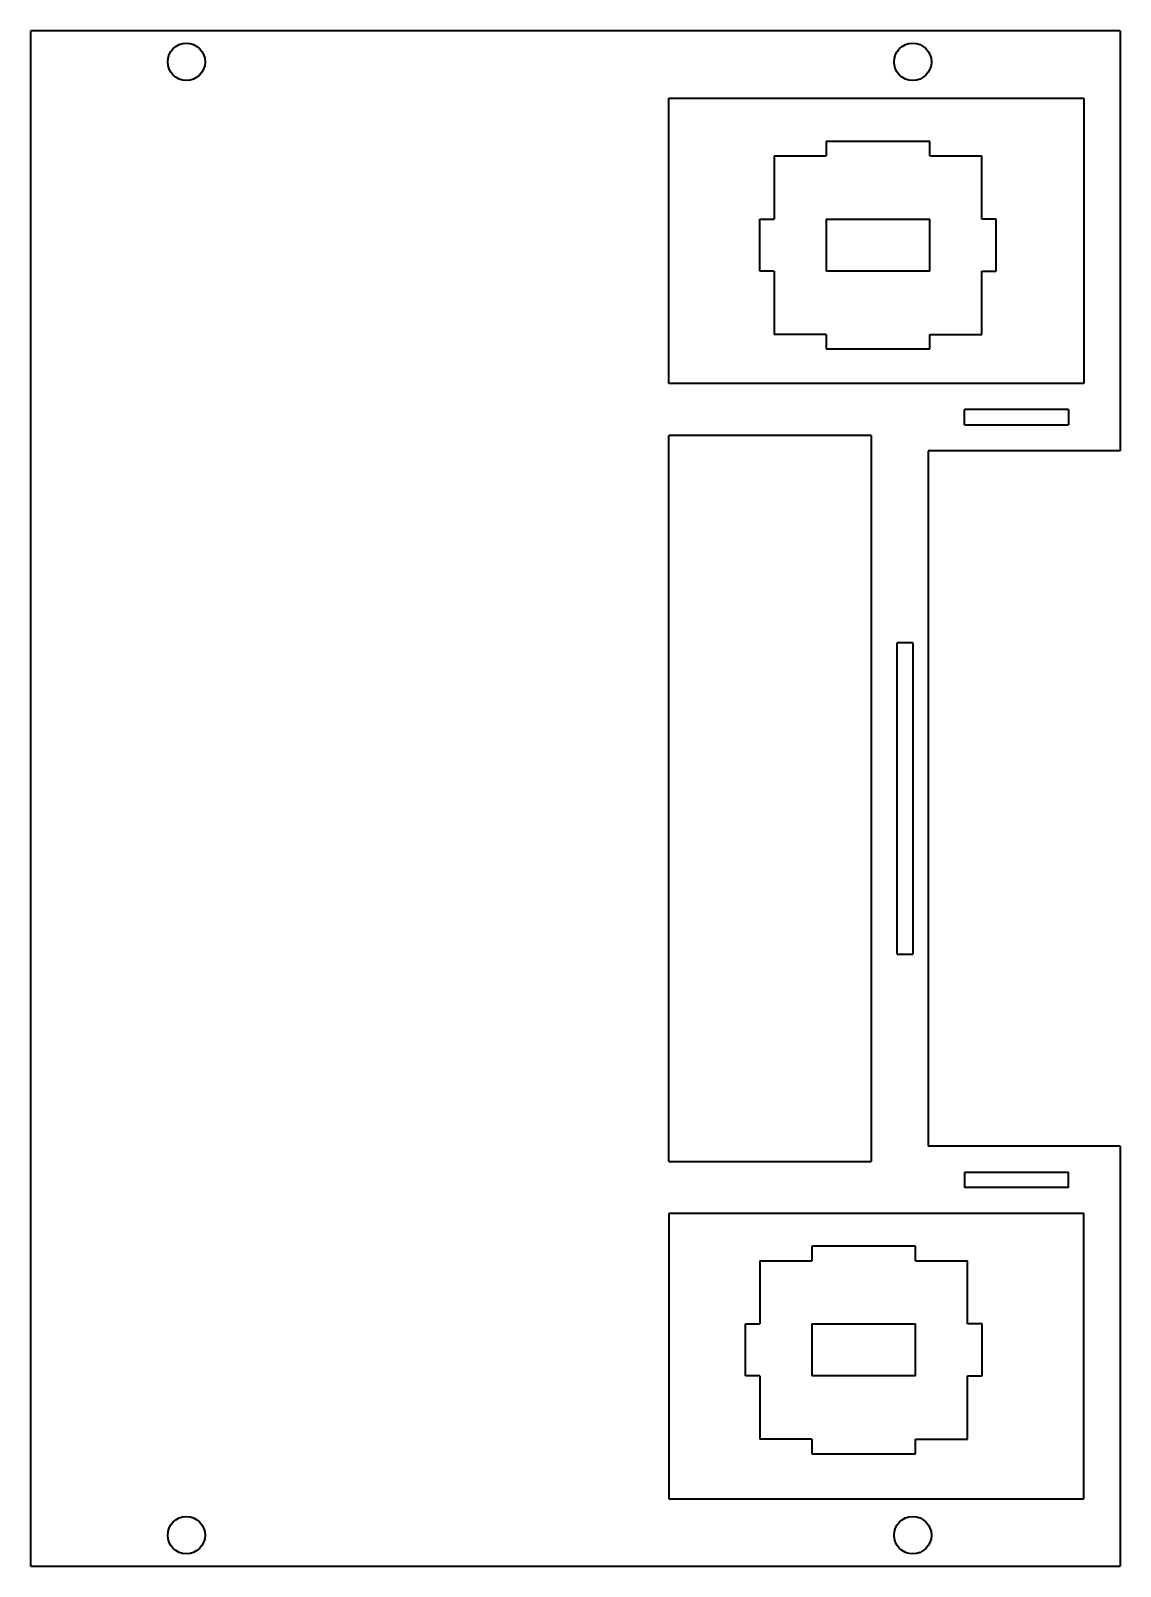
# Model space of a CAD drawing. Extents: x 483 to 693, y 22 to 318.
import ezdxf

# ---------------------------------------------------------------- set-up
doc = ezdxf.new("R2010")
doc.units = 0

msp = doc.modelspace()

# ---------------------------------------------------------------- linework, layer by layer
at = {"color": 7, "lineweight": 35}
for p, q in [((692.654236, 317.774231), (482.654236, 317.774231)), ((482.654236, 21.774246), (482.654236, 317.774231)), ((692.654236, 317.774231), (692.654236, 236.774246)), ((605.654236, 249.774246), (605.654236, 304.774231)), ((605.654236, 304.774231), (685.654236, 304.774231)), ((685.654236, 304.774231), (685.654236, 249.774246)), ((655.958923, 296.440521), (635.958923, 296.440521)), ((635.958923, 281.440521), (655.958923, 281.440521)), ((655.958923, 271.440521), (635.958923, 271.440521)), ((635.958923, 256.440521), (655.958923, 256.440521)), ((685.654236, 249.774246), (605.654236, 249.774246)), ((682.654236, 244.774246), (662.654236, 244.774246)), ((605.654236, 99.774246), (605.654236, 239.774246)), ((644.654236, 239.774246), (605.654236, 239.774246)), ((644.654236, 239.774246), (644.654236, 99.774246)), ((662.654236, 241.774246), (682.654236, 241.774246)), ((655.654236, 236.774246), (655.654236, 102.774246)), ((692.654236, 236.774246), (655.654236, 236.774246)), ((649.654236, 139.774246), (649.654236, 199.774246)), ((652.654236, 199.774246), (652.654236, 139.774246)), ((692.654236, 102.774246), (655.654236, 102.774246)), ((692.654236, 102.774246), (692.654236, 21.774246)), ((605.654236, 99.774246), (644.654236, 99.774246)), ((662.654236, 97.774246), (682.654236, 97.774246)), ((682.654236, 94.774246), (662.654236, 94.774246)), ((605.654236, 89.774246), (605.654236, 34.774246)), ((685.654236, 89.774246), (605.654236, 89.774246)), ((685.654236, 34.774246), (685.654236, 89.774246)), ((653.213989, 83.482986), (633.213989, 83.482986)), ((633.213989, 68.482986), (653.213989, 68.482986)), ((653.213989, 58.48299), (633.213989, 58.48299)), ((633.213989, 43.48299), (653.213989, 43.48299)), ((605.654236, 34.774246), (685.654236, 34.774246)), ((482.654236, 21.774246), (692.654236, 21.774246))]:
    msp.add_line(p, q, dxfattribs=at)
at = {"color": 7, "lineweight": 35, "ltscale": 0.07}
for p, q in [((635.958923, 296.440521), (635.958923, 293.640533)), ((655.958923, 293.640533), (655.958923, 296.440521)), ((623.158936, 281.440521), (625.958923, 281.440521)), ((668.758911, 281.440521), (665.958923, 281.440521)), ((625.958923, 271.440521), (623.158936, 271.440521)), ((665.958923, 271.440521), (668.758911, 271.440521)), ((635.958923, 259.240509), (635.958923, 256.440521)), ((655.958923, 256.440521), (655.958923, 259.240509)), ((633.213989, 83.482986), (633.213989, 80.682991)), ((653.213989, 80.682991), (653.213989, 83.482986)), ((620.414001, 68.482986), (623.213989, 68.482986)), ((666.013977, 68.482986), (663.213989, 68.482986)), ((623.213989, 58.48299), (620.414001, 58.48299)), ((663.213989, 58.48299), (666.013977, 58.48299)), ((633.213989, 46.28299), (633.213989, 43.48299)), ((653.213989, 43.48299), (653.213989, 46.28299))]:
    msp.add_line(p, q, dxfattribs=at)
at = {"color": 7, "lineweight": 35, "ltscale": 0.25}
for p, q in [((625.958923, 293.640533), (635.958923, 293.640533)), ((655.958923, 293.640533), (665.958923, 293.640533)), ((623.158936, 271.440521), (623.158936, 281.440521)), ((635.958923, 281.440521), (635.958923, 271.440521)), ((655.958923, 271.440521), (655.958923, 281.440521)), ((668.758911, 271.440521), (668.758911, 281.440521)), ((635.958923, 259.240509), (625.958923, 259.240509)), ((655.958923, 259.240509), (665.958923, 259.240509)), ((623.213989, 80.682991), (633.213989, 80.682991)), ((653.213989, 80.682991), (663.213989, 80.682991)), ((620.414001, 58.48299), (620.414001, 68.482986)), ((633.213989, 68.482986), (633.213989, 58.48299)), ((653.213989, 58.48299), (653.213989, 68.482986)), ((666.013977, 58.48299), (666.013977, 68.482986)), ((633.213989, 46.28299), (623.213989, 46.28299)), ((653.213989, 46.28299), (663.213989, 46.28299))]:
    msp.add_line(p, q, dxfattribs=at)
at = {"color": 7, "lineweight": 35, "ltscale": 0.305}
for p, q in [((625.958923, 293.640533), (625.958923, 281.440521)), ((665.958923, 281.440521), (665.958923, 293.640533)), ((625.958923, 271.440521), (625.958923, 259.240509)), ((665.958923, 259.240509), (665.958923, 271.440521)), ((623.213989, 80.682991), (623.213989, 68.482986)), ((663.213989, 68.482986), (663.213989, 80.682991)), ((623.213989, 58.48299), (623.213989, 46.28299)), ((663.213989, 46.28299), (663.213989, 58.48299))]:
    msp.add_line(p, q, dxfattribs=at)
at = {"color": 7, "lineweight": 35, "ltscale": 0.075}
for p, q in [((662.654236, 241.774246), (662.654236, 244.774246)), ((682.654236, 244.774246), (682.654236, 241.774246)), ((652.654236, 199.774246), (649.654236, 199.774246)), ((649.654236, 139.774246), (652.654236, 139.774246)), ((662.654236, 97.774246), (662.654236, 94.774246)), ((682.654236, 94.774246), (682.654236, 97.774246))]:
    msp.add_line(p, q, dxfattribs=at)
at = {"color": 7, "lineweight": 35}
for centre in [(512.654236, 311.774231), (652.654236, 311.774231), (512.654236, 27.774246), (652.654236, 27.774246)]:
    msp.add_circle(centre, 3.6, dxfattribs=at)

doc.saveas('drawing.dxf')
